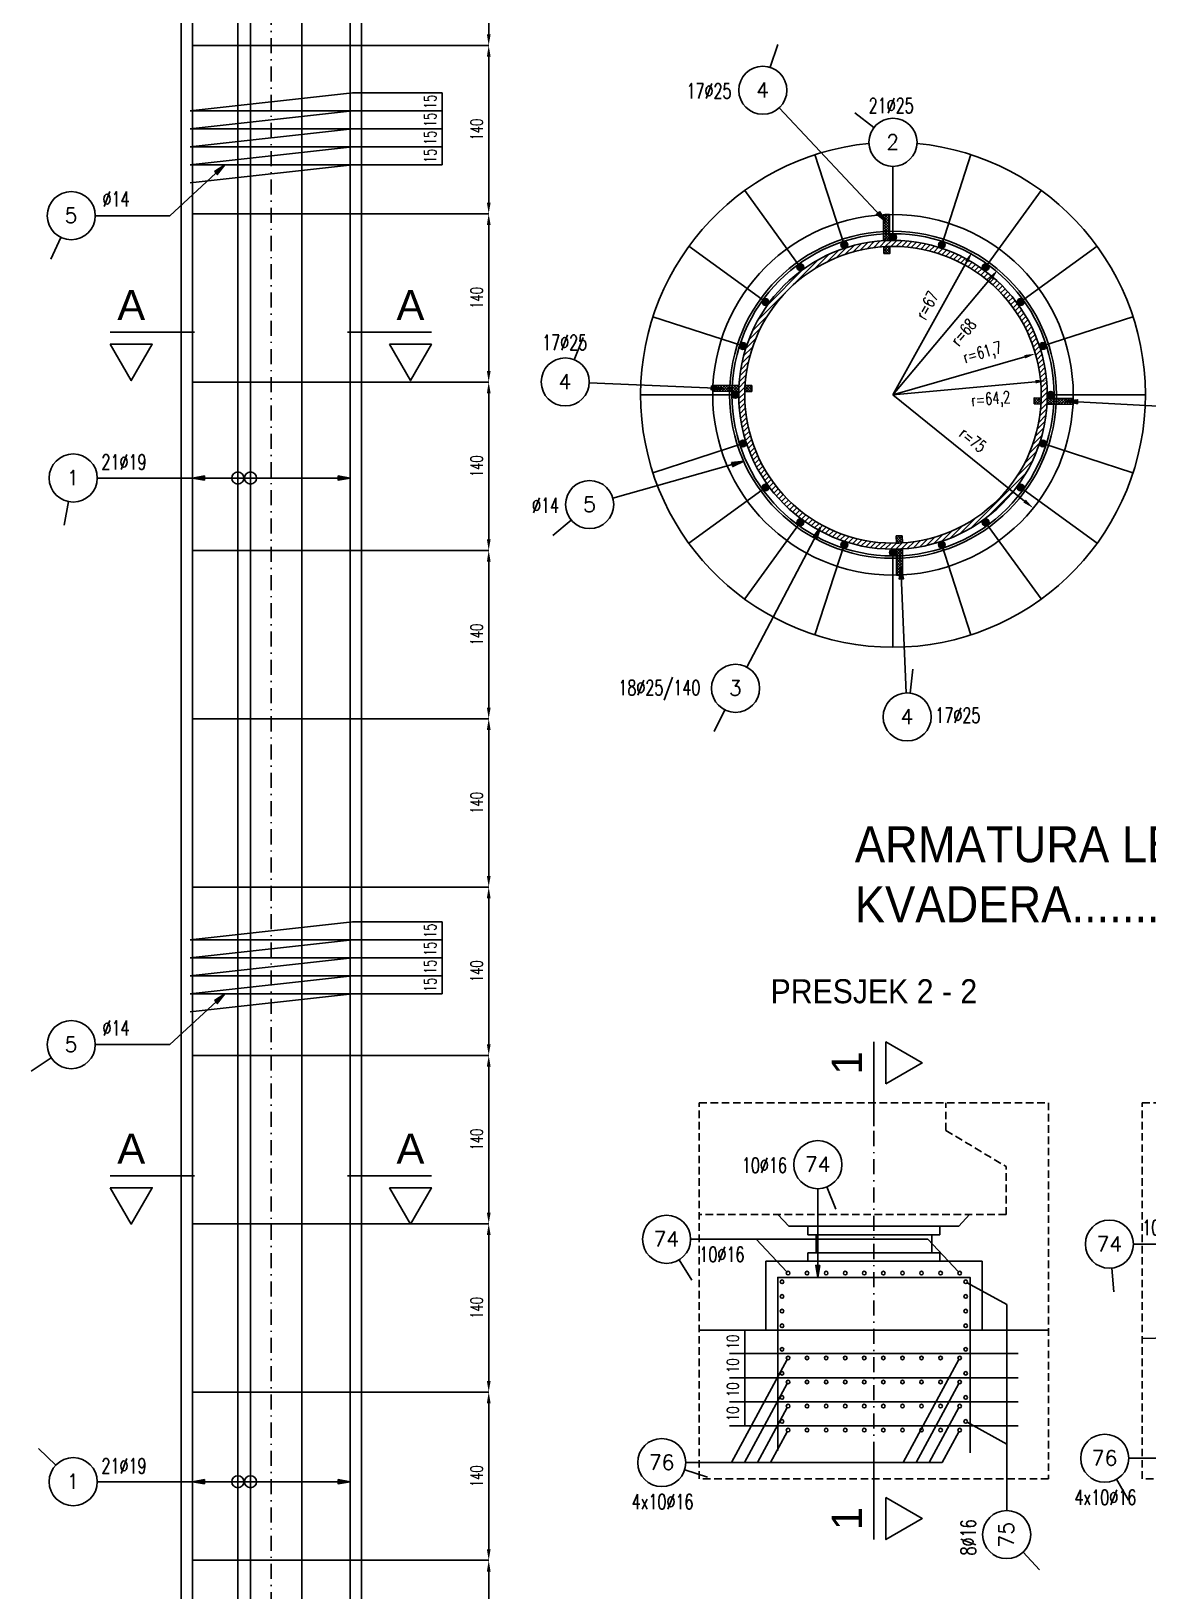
# Model space of a CAD drawing. Extents: x 0 to 12346, y 0 to 3567.
# Drawn here: x 690 to 1619, y 737 to 2034 of the extents above; entities that cross this region are included whole.
import ezdxf
from ezdxf.enums import TextEntityAlignment as Align

# ---------------------------------------------------------------- set-up
doc = ezdxf.new("R2010")
doc.units = 0
doc.header["$LTSCALE"] = 50
doc.header["$PDMODE"] = 34
doc.header["$PDSIZE"] = 5
for name, pattern in [('CENTER', [0.47, 0.25, -0.1, 0.02, -0.1]), ('HIDDEN', [9.525, 6.35, -3.175]), ('HIDDEN2', [0.1875, 0.125, -0.0625])]:
    doc.linetypes.add(name, pattern=pattern)
doc.layers.get('DEFPOINTS').update_dxf_attribs({"linetype": 'CONTINUOUS'})
for name, color, linetype in [('ARM', 1, 'CONTINUOUS'), ('BETON', 7, 'CONTINUOUS'), ('CRTICA', 7, 'CONTINUOUS'), ('KOTE', 4, 'CONTINUOUS'), ('Ležajevi', 9, 'CONTINUOUS'), ('NEVIDLJIVO', 9, 'HIDDEN2'), ('OSI', 2, 'CENTER'), ('TANKO', 8, 'CONTINUOUS'), ('TEKST', 7, 'CONTINUOUS')]:
    doc.layers.add(name, color=color, linetype=linetype)
doc.styles.add('KOTE', font='romans.shx', dxfattribs={"width": 0.7})
doc.styles.add('NASLOV', font='ARIAL.TTF')
doc.styles.get("Standard").update_dxf_attribs({"font": 'romans.shx', "width": 0.9})
doc.dimstyles.new('M-50', dxfattribs={"dimscale": 50, "dimtxt": 0.2, "dimasz": 0.185, "dimexe": 0, "dimexo": 0, "dimgap": 0.1, "dimtad": 1, "dimdec": 0, "dimzin": 0, "dimdsep": 46, "dimtxsty": 'KOTE', "dimcen": 0.09, "dimclrd": 256, "dimclre": 256, "dimclrt": 2, "dimadec": 0, "dimazin": 0, "dimtfac": 1, "dimtdec": 0, "dimtix": 1, "dimtmove": 2, "dimatfit": 3, "dimfxl": 0, "dimtolj": 1, "dimtzin": 0, "dimarcsym": 0})
pattern_1 = [(45, (-13958.2427, -63014.2958), (-1.122532015, 1.122532015), []), (135, (-13958.2427, -63014.2958), (-1.122532015, -1.122532015), [])]
pattern_2 = [(225, (16772.4574, 66478.1873), (1.122532015, -1.122532015), []), (315, (16772.4574, 66478.1873), (1.122532015, 1.122532015), [])]
pattern_3 = [(225, (66153.349, 17097.2958), (-1.122532015, 1.122532015), []), (135, (66153.349, 17097.2958), (1.122532015, 1.122532015), [])]
pattern_4 = [(45, (-63339.1342, -13633.4044), (1.122532015, -1.122532015), []), (315, (-63339.1342, -13633.4044), (-1.122532015, -1.122532015), [])]

# ---------------------------------------------------------------- blocks, each defined once
blk = doc.blocks.new('A$C5B970AFC')
at = {"layer": 'TANKO'}
h = blk.add_hatch(color=256, dxfattribs=at)
edge = h.paths.add_edge_path()
edge.add_arc((0, 0), 1.4, 0, 360)
blk.add_circle((0, 0), 1.4, dxfattribs=at)
blk = doc.blocks.new('STR')
at = {"layer": 'KOTE', "color": 9}
blk.add_lwpolyline([(-1, 0.17), (-1, -0.17), (0, 0)], close=True, dxfattribs=at)
at = {"layer": 'KOTE', "color": 9, "linetype": 'ByBlock'}
blk.add_solid([(-1, 0.17), (-1, -0.17), (0, 0)], dxfattribs=at)
blk = doc.blocks.new('P')
at = {"layer": 'KOTE'}
blk.add_circle((0, 0), 0.4, dxfattribs=at)
blk.add_attdef('P', text='', height=0.25, dxfattribs=at).set_placement((-0.004, 0.004), align=Align.MIDDLE)
blk = doc.blocks.new('*D316')
at = {"layer": 'DEFPOINTS', "color": 0}
for p in [(1407.1, 1731.9), (1523.8, 1637.7)]:
    blk.add_point(p, dxfattribs=at)
at = {"layer": 'TANKO', "lineweight": -2}
blk.add_line((1407.1, 1731.9), (1516.6, 1643.5), dxfattribs=at)
at = {"layer": 'TANKO'}
blk.add_solid([(1517.6, 1644.7), (1515.6, 1642.3), (1523.8, 1637.7)], dxfattribs=at)
at = {"layer": 'TANKO', "color": 2, "insert": (1473.5, 1694.5), "char_height": 10, "attachment_point": 5, "rotation": 321.0603, "style": 'KOTE'}
blk.add_mtext('\\A1;{\\fRomanS|b0|i0|c238|p2;r=75}', dxfattribs=at)
blk = doc.blocks.new('*D317')
at = {"layer": 'DEFPOINTS', "color": 0}
for p in [(1535, 1743.6), (1407.1, 1731.9)]:
    blk.add_point(p, dxfattribs=at)
at = {"layer": 'TANKO', "lineweight": -2}
blk.add_line((1407.1, 1731.9), (1525.8, 1742.8), dxfattribs=at)
at = {"layer": 'TANKO'}
blk.add_solid([(1525.6, 1744.3), (1525.9, 1741.3), (1535, 1743.6)], dxfattribs=at)
at = {"layer": 'TANKO', "color": 2, "insert": (1488.5, 1727.3), "char_height": 10, "attachment_point": 5, "rotation": 5.2264, "style": 'KOTE'}
blk.add_mtext('\\A1;{\\fRomanS|b0|i0|c238|p2;r=64,2}', dxfattribs=at)
blk = doc.blocks.new('*D318')
at = {"layer": 'DEFPOINTS', "color": 0}
for p in [(1525.7, 1766.1), (1407.1, 1731.9)]:
    blk.add_point(p, dxfattribs=at)
at = {"layer": 'TANKO', "lineweight": -2}
blk.add_line((1407.1, 1731.9), (1516.8, 1763.5), dxfattribs=at)
at = {"layer": 'TANKO'}
blk.add_solid([(1516.4, 1765), (1517.2, 1762.1), (1525.7, 1766.1)], dxfattribs=at)
at = {"layer": 'TANKO', "color": 2, "insert": (1481.8, 1766), "char_height": 10, "attachment_point": 5, "rotation": 16.0693, "style": 'KOTE'}
blk.add_mtext('\\A1;{\\fRomanS|b0|i0|c238|p2;r=61,7}', dxfattribs=at)
blk = doc.blocks.new('*D319')
at = {"layer": 'DEFPOINTS', "color": 0}
for p in [(1494.5, 1836.1), (1407.1, 1731.9)]:
    blk.add_point(p, dxfattribs=at)
at = {"layer": 'TANKO', "lineweight": -2}
blk.add_line((1407.1, 1731.9), (1488.6, 1829), dxfattribs=at)
at = {"layer": 'TANKO'}
blk.add_solid([(1487.4, 1830), (1489.8, 1828), (1494.5, 1836.1)], dxfattribs=at)
at = {"layer": 'TANKO', "color": 2, "insert": (1465.7, 1784), "char_height": 10, "attachment_point": 5, "rotation": 49.9944, "style": 'KOTE'}
blk.add_mtext('\\A1;{\\fRomanS|b0|i0|c238|p2;r=68}', dxfattribs=at)
blk = doc.blocks.new('*D320')
at = {"layer": 'DEFPOINTS', "color": 0}
for p in [(1473, 1850.9), (1407.1, 1731.9)]:
    blk.add_point(p, dxfattribs=at)
at = {"layer": 'TANKO', "lineweight": -2}
blk.add_line((1407.1, 1731.9), (1468.5, 1842.8), dxfattribs=at)
at = {"layer": 'TANKO'}
blk.add_solid([(1467.2, 1843.6), (1469.9, 1842.1), (1473, 1850.9)], dxfattribs=at)
at = {"layer": 'TANKO', "color": 2, "insert": (1435.4, 1806.4), "char_height": 10, "attachment_point": 5, "rotation": 61.0215, "style": 'KOTE'}
blk.add_mtext('\\A1;{\\fRomanS|b0|i0|c238|p2;r=67}', dxfattribs=at)
blk = doc.blocks.new('S')
at = {"layer": 'KOTE', "color": 9}
blk.add_line((0, 1), (0, -1), dxfattribs=at)
blk.add_lwpolyline([(-1, 0.17), (-1, -0.17), (0, 0)], close=True, dxfattribs=at)
at = {"layer": 'KOTE', "color": 9, "linetype": 'ByBlock'}
blk.add_solid([(-1, 0.17), (-1, -0.17), (0, 0)], dxfattribs=at)
blk = doc.blocks.new('*D325')
at = {"layer": 'DEFPOINTS', "color": 0}
for p in [(957.3, 1983.1), (957.3, 1968.1), (1031.9, 1968.1)]:
    blk.add_point(p, dxfattribs=at)
at = {"layer": 'TANKO', "lineweight": -2}
for p, q in [((957.3, 1983.1), (1031.9, 1983.1)), ((1031.9, 1983.1), (1031.9, 1968.1)), ((957.3, 1968.1), (1031.9, 1968.1))]:
    blk.add_line(p, q, dxfattribs=at)
at = {"layer": 'TANKO', "color": 2, "insert": (1021.9, 1975.6), "char_height": 10, "attachment_point": 5, "rotation": 90, "style": 'KOTE'}
blk.add_mtext('\\A1;15', dxfattribs=at)
blk = doc.blocks.new('*D326')
at = {"layer": 'DEFPOINTS', "color": 0}
for p in [(957.3, 1968.1), (957.3, 1953.1), (1031.9, 1953.1)]:
    blk.add_point(p, dxfattribs=at)
at = {"layer": 'TANKO', "lineweight": -2}
for p, q in [((957.3, 1968.1), (1031.9, 1968.1)), ((1031.9, 1968.1), (1031.9, 1953.1)), ((957.3, 1953.1), (1031.9, 1953.1))]:
    blk.add_line(p, q, dxfattribs=at)
at = {"layer": 'TANKO', "color": 2, "insert": (1021.9, 1960.6), "char_height": 10, "attachment_point": 5, "rotation": 90, "style": 'KOTE'}
blk.add_mtext('\\A1;15', dxfattribs=at)
blk = doc.blocks.new('*D327')
at = {"layer": 'DEFPOINTS', "color": 0}
for p in [(957.3, 1953.1), (957.3, 1938.1), (1031.9, 1938.1)]:
    blk.add_point(p, dxfattribs=at)
at = {"layer": 'TANKO', "lineweight": -2}
for p, q in [((957.3, 1953.1), (1031.9, 1953.1)), ((1031.9, 1953.1), (1031.9, 1938.1)), ((957.3, 1938.1), (1031.9, 1938.1))]:
    blk.add_line(p, q, dxfattribs=at)
at = {"layer": 'TANKO', "color": 2, "insert": (1021.9, 1945.6), "char_height": 10, "attachment_point": 5, "rotation": 90, "style": 'KOTE'}
blk.add_mtext('\\A1;15', dxfattribs=at)
blk = doc.blocks.new('*D328')
at = {"layer": 'DEFPOINTS', "color": 0}
for p in [(957.3, 1938.1), (957.3, 1923.1), (1031.9, 1923.1)]:
    blk.add_point(p, dxfattribs=at)
at = {"layer": 'TANKO', "lineweight": -2}
for p, q in [((957.3, 1938.1), (1031.9, 1938.1)), ((1031.9, 1938.1), (1031.9, 1923.1)), ((957.3, 1923.1), (1031.9, 1923.1))]:
    blk.add_line(p, q, dxfattribs=at)
at = {"layer": 'TANKO', "color": 2, "insert": (1021.9, 1930.6), "char_height": 10, "attachment_point": 5, "rotation": 90, "style": 'KOTE'}
blk.add_mtext('\\A1;15', dxfattribs=at)
blk = doc.blocks.new('*D329')
at = {"layer": 'DEFPOINTS', "color": 0}
for p in [(957.3, 1293.6), (957.3, 1278.6), (1031.9, 1278.6)]:
    blk.add_point(p, dxfattribs=at)
at = {"layer": 'TANKO', "lineweight": -2}
for p, q in [((957.3, 1293.6), (1031.9, 1293.6)), ((1031.9, 1293.6), (1031.9, 1278.6)), ((957.3, 1278.6), (1031.9, 1278.6))]:
    blk.add_line(p, q, dxfattribs=at)
at = {"layer": 'TANKO', "color": 2, "insert": (1021.9, 1286.1), "char_height": 10, "attachment_point": 5, "rotation": 90, "style": 'KOTE'}
blk.add_mtext('\\A1;15', dxfattribs=at)
blk = doc.blocks.new('*D330')
at = {"layer": 'DEFPOINTS', "color": 0}
for p in [(957.3, 1278.6), (957.3, 1263.6), (1031.9, 1263.6)]:
    blk.add_point(p, dxfattribs=at)
at = {"layer": 'TANKO', "lineweight": -2}
for p, q in [((957.3, 1278.6), (1031.9, 1278.6)), ((1031.9, 1278.6), (1031.9, 1263.6)), ((957.3, 1263.6), (1031.9, 1263.6))]:
    blk.add_line(p, q, dxfattribs=at)
at = {"layer": 'TANKO', "color": 2, "insert": (1021.9, 1271.1), "char_height": 10, "attachment_point": 5, "rotation": 90, "style": 'KOTE'}
blk.add_mtext('\\A1;15', dxfattribs=at)
blk = doc.blocks.new('*D331')
at = {"layer": 'DEFPOINTS', "color": 0}
for p in [(957.3, 1263.6), (957.3, 1248.6), (1031.9, 1248.6)]:
    blk.add_point(p, dxfattribs=at)
at = {"layer": 'TANKO', "lineweight": -2}
for p, q in [((957.3, 1263.6), (1031.9, 1263.6)), ((1031.9, 1263.6), (1031.9, 1248.6)), ((957.3, 1248.6), (1031.9, 1248.6))]:
    blk.add_line(p, q, dxfattribs=at)
at = {"layer": 'TANKO', "color": 2, "insert": (1021.9, 1256.1), "char_height": 10, "attachment_point": 5, "rotation": 90, "style": 'KOTE'}
blk.add_mtext('\\A1;15', dxfattribs=at)
blk = doc.blocks.new('*D332')
at = {"layer": 'DEFPOINTS', "color": 0}
for p in [(957.3, 1248.6), (957.3, 1233.6), (1031.9, 1233.6)]:
    blk.add_point(p, dxfattribs=at)
at = {"layer": 'TANKO', "lineweight": -2}
for p, q in [((957.3, 1248.6), (1031.9, 1248.6)), ((1031.9, 1248.6), (1031.9, 1233.6)), ((957.3, 1233.6), (1031.9, 1233.6))]:
    blk.add_line(p, q, dxfattribs=at)
at = {"layer": 'TANKO', "color": 2, "insert": (1021.9, 1241.1), "char_height": 10, "attachment_point": 5, "rotation": 90, "style": 'KOTE'}
blk.add_mtext('\\A1;15', dxfattribs=at)
blk = doc.blocks.new('*D333')
at = {"layer": 'DEFPOINTS', "color": 0}
for p in [(955.4, 2022.5), (1070.7, 2022.5), (955.4, 1882.5)]:
    blk.add_point(p, dxfattribs=at)
at = {"layer": 'TANKO', "lineweight": -2}
for p, q in [((955.4, 2022.5), (1070.7, 2022.5)), ((1070.7, 1891.7), (1070.7, 2013.2)), ((955.4, 1882.5), (1070.7, 1882.5))]:
    blk.add_line(p, q, dxfattribs=at)
at = {"layer": 'TANKO'}
for points in [[(1069.2, 2013.2), (1072.3, 2013.2), (1070.7, 2022.5)], [(1069.2, 1891.7), (1072.3, 1891.7), (1070.7, 1882.5)]]:
    blk.add_solid(points, dxfattribs=at)
at = {"layer": 'TANKO', "color": 2, "insert": (1060.7, 1952.5), "char_height": 10, "attachment_point": 5, "rotation": 90, "style": 'KOTE'}
blk.add_mtext('\\A1;140', dxfattribs=at)
blk = doc.blocks.new('*D334')
at = {"layer": 'DEFPOINTS', "color": 0}
for p in [(955.4, 2162.5), (1070.7, 2162.5), (955.4, 2022.5)]:
    blk.add_point(p, dxfattribs=at)
at = {"layer": 'TANKO', "lineweight": -2}
for p, q in [((955.4, 2162.5), (1070.7, 2162.5)), ((1070.7, 2031.7), (1070.7, 2153.2)), ((955.4, 2022.5), (1070.7, 2022.5))]:
    blk.add_line(p, q, dxfattribs=at)
at = {"layer": 'TANKO'}
for points in [[(1069.2, 2153.2), (1072.3, 2153.2), (1070.7, 2162.5)], [(1069.2, 2031.7), (1072.3, 2031.7), (1070.7, 2022.5)]]:
    blk.add_solid(points, dxfattribs=at)
at = {"layer": 'TANKO', "color": 2, "insert": (1060.7, 2092.5), "char_height": 10, "attachment_point": 5, "rotation": 90, "style": 'KOTE'}
blk.add_mtext('\\A1;140', dxfattribs=at)
blk = doc.blocks.new('*D337')
at = {"layer": 'DEFPOINTS', "color": 0}
for p in [(955.4, 1462.5), (1070.7, 1462.5), (955.4, 1322.5)]:
    blk.add_point(p, dxfattribs=at)
at = {"layer": 'TANKO', "lineweight": -2}
for p, q in [((955.4, 1462.5), (1070.7, 1462.5)), ((1070.7, 1331.7), (1070.7, 1453.2)), ((955.4, 1322.5), (1070.7, 1322.5))]:
    blk.add_line(p, q, dxfattribs=at)
at = {"layer": 'TANKO'}
for points in [[(1069.2, 1453.2), (1072.3, 1453.2), (1070.7, 1462.5)], [(1069.2, 1331.7), (1072.3, 1331.7), (1070.7, 1322.5)]]:
    blk.add_solid(points, dxfattribs=at)
at = {"layer": 'TANKO', "color": 2, "insert": (1060.7, 1392.5), "char_height": 10, "attachment_point": 5, "rotation": 90, "style": 'KOTE'}
blk.add_mtext('\\A1;140', dxfattribs=at)
blk = doc.blocks.new('*D338')
at = {"layer": 'DEFPOINTS', "color": 0}
for p in [(955.4, 1602.5), (1070.7, 1602.5), (955.4, 1462.5)]:
    blk.add_point(p, dxfattribs=at)
at = {"layer": 'TANKO', "lineweight": -2}
for p, q in [((955.4, 1602.5), (1070.7, 1602.5)), ((1070.7, 1471.7), (1070.7, 1593.2)), ((955.4, 1462.5), (1070.7, 1462.5))]:
    blk.add_line(p, q, dxfattribs=at)
at = {"layer": 'TANKO'}
for points in [[(1069.2, 1593.2), (1072.3, 1593.2), (1070.7, 1602.5)], [(1069.2, 1471.7), (1072.3, 1471.7), (1070.7, 1462.5)]]:
    blk.add_solid(points, dxfattribs=at)
at = {"layer": 'TANKO', "color": 2, "insert": (1060.7, 1532.5), "char_height": 10, "attachment_point": 5, "rotation": 90, "style": 'KOTE'}
blk.add_mtext('\\A1;140', dxfattribs=at)
blk = doc.blocks.new('*D339')
at = {"layer": 'DEFPOINTS', "color": 0}
for p in [(955.4, 1742.5), (1070.7, 1742.5), (955.4, 1602.5)]:
    blk.add_point(p, dxfattribs=at)
at = {"layer": 'TANKO', "lineweight": -2}
for p, q in [((955.4, 1742.5), (1070.7, 1742.5)), ((1070.7, 1611.7), (1070.7, 1733.2)), ((955.4, 1602.5), (1070.7, 1602.5))]:
    blk.add_line(p, q, dxfattribs=at)
at = {"layer": 'TANKO'}
for points in [[(1069.2, 1733.2), (1072.3, 1733.2), (1070.7, 1742.5)], [(1069.2, 1611.7), (1072.3, 1611.7), (1070.7, 1602.5)]]:
    blk.add_solid(points, dxfattribs=at)
at = {"layer": 'TANKO', "color": 2, "insert": (1060.7, 1672.5), "char_height": 10, "attachment_point": 5, "rotation": 90, "style": 'KOTE'}
blk.add_mtext('\\A1;140', dxfattribs=at)
blk = doc.blocks.new('*D340')
at = {"layer": 'DEFPOINTS', "color": 0}
for p in [(955.4, 1882.5), (1070.7, 1882.5), (955.4, 1742.5)]:
    blk.add_point(p, dxfattribs=at)
at = {"layer": 'TANKO', "lineweight": -2}
for p, q in [((955.4, 1882.5), (1070.7, 1882.5)), ((1070.7, 1751.7), (1070.7, 1873.2)), ((955.4, 1742.5), (1070.7, 1742.5))]:
    blk.add_line(p, q, dxfattribs=at)
at = {"layer": 'TANKO'}
for points in [[(1069.2, 1873.2), (1072.3, 1873.2), (1070.7, 1882.5)], [(1069.2, 1751.7), (1072.3, 1751.7), (1070.7, 1742.5)]]:
    blk.add_solid(points, dxfattribs=at)
at = {"layer": 'TANKO', "color": 2, "insert": (1060.7, 1812.5), "char_height": 10, "attachment_point": 5, "rotation": 90, "style": 'KOTE'}
blk.add_mtext('\\A1;140', dxfattribs=at)
blk = doc.blocks.new('*D341')
at = {"layer": 'DEFPOINTS', "color": 0}
for p in [(955.4, 902.5), (1070.7, 902.5), (955.4, 762.5)]:
    blk.add_point(p, dxfattribs=at)
at = {"layer": 'TANKO', "lineweight": -2}
for p, q in [((955.4, 902.5), (1070.7, 902.5)), ((1070.7, 771.7), (1070.7, 893.2)), ((955.4, 762.5), (1070.7, 762.5))]:
    blk.add_line(p, q, dxfattribs=at)
at = {"layer": 'TANKO'}
for points in [[(1069.2, 893.2), (1072.3, 893.2), (1070.7, 902.5)], [(1069.2, 771.7), (1072.3, 771.7), (1070.7, 762.5)]]:
    blk.add_solid(points, dxfattribs=at)
at = {"layer": 'TANKO', "color": 2, "insert": (1060.7, 832.5), "char_height": 10, "attachment_point": 5, "rotation": 90, "style": 'KOTE'}
blk.add_mtext('\\A1;140', dxfattribs=at)
blk = doc.blocks.new('*D342')
at = {"layer": 'DEFPOINTS', "color": 0}
for p in [(955.4, 1042.5), (1070.7, 1042.5), (955.4, 902.5)]:
    blk.add_point(p, dxfattribs=at)
at = {"layer": 'TANKO', "lineweight": -2}
for p, q in [((955.4, 1042.5), (1070.7, 1042.5)), ((1070.7, 911.7), (1070.7, 1033.2)), ((955.4, 902.5), (1070.7, 902.5))]:
    blk.add_line(p, q, dxfattribs=at)
at = {"layer": 'TANKO'}
for points in [[(1069.2, 1033.2), (1072.3, 1033.2), (1070.7, 1042.5)], [(1069.2, 911.7), (1072.3, 911.7), (1070.7, 902.5)]]:
    blk.add_solid(points, dxfattribs=at)
at = {"layer": 'TANKO', "color": 2, "insert": (1060.7, 972.5), "char_height": 10, "attachment_point": 5, "rotation": 90, "style": 'KOTE'}
blk.add_mtext('\\A1;140', dxfattribs=at)
blk = doc.blocks.new('*D343')
at = {"layer": 'DEFPOINTS', "color": 0}
for p in [(955.4, 1182.5), (1070.7, 1182.5), (955.4, 1042.5)]:
    blk.add_point(p, dxfattribs=at)
at = {"layer": 'TANKO', "lineweight": -2}
for p, q in [((955.4, 1182.5), (1070.7, 1182.5)), ((1070.7, 1051.7), (1070.7, 1173.2)), ((955.4, 1042.5), (1070.7, 1042.5))]:
    blk.add_line(p, q, dxfattribs=at)
at = {"layer": 'TANKO'}
for points in [[(1069.2, 1173.2), (1072.3, 1173.2), (1070.7, 1182.5)], [(1069.2, 1051.7), (1072.3, 1051.7), (1070.7, 1042.5)]]:
    blk.add_solid(points, dxfattribs=at)
at = {"layer": 'TANKO', "color": 2, "insert": (1060.7, 1112.5), "char_height": 10, "attachment_point": 5, "rotation": 90, "style": 'KOTE'}
blk.add_mtext('\\A1;140', dxfattribs=at)
blk = doc.blocks.new('*D344')
at = {"layer": 'DEFPOINTS', "color": 0}
for p in [(955.4, 1322.5), (1070.7, 1322.5), (955.4, 1182.5)]:
    blk.add_point(p, dxfattribs=at)
at = {"layer": 'TANKO', "lineweight": -2}
for p, q in [((955.4, 1322.5), (1070.7, 1322.5)), ((1070.7, 1191.7), (1070.7, 1313.2)), ((955.4, 1182.5), (1070.7, 1182.5))]:
    blk.add_line(p, q, dxfattribs=at)
at = {"layer": 'TANKO'}
for points in [[(1069.2, 1313.2), (1072.3, 1313.2), (1070.7, 1322.5)], [(1069.2, 1191.7), (1072.3, 1191.7), (1070.7, 1182.5)]]:
    blk.add_solid(points, dxfattribs=at)
at = {"layer": 'TANKO', "color": 2, "insert": (1060.7, 1252.5), "char_height": 10, "attachment_point": 5, "rotation": 90, "style": 'KOTE'}
blk.add_mtext('\\A1;140', dxfattribs=at)
blk = doc.blocks.new('*D345')
at = {"layer": 'DEFPOINTS', "color": 0}
for p in [(955.4, 762.5), (1070.7, 762.5), (955.4, 622.5)]:
    blk.add_point(p, dxfattribs=at)
at = {"layer": 'TANKO', "lineweight": -2}
for p, q in [((955.4, 762.5), (1070.7, 762.5)), ((1070.7, 631.7), (1070.7, 753.2)), ((955.4, 622.5), (1070.7, 622.5))]:
    blk.add_line(p, q, dxfattribs=at)
at = {"layer": 'TANKO'}
for points in [[(1069.2, 753.2), (1072.3, 753.2), (1070.7, 762.5)], [(1069.2, 631.7), (1072.3, 631.7), (1070.7, 622.5)]]:
    blk.add_solid(points, dxfattribs=at)
at = {"layer": 'TANKO', "color": 2, "insert": (1060.7, 692.5), "char_height": 10, "attachment_point": 5, "rotation": 90, "style": 'KOTE'}
blk.add_mtext('\\A1;140', dxfattribs=at)
blk = doc.blocks.new('*D356')
at = {"layer": 'DEFPOINTS', "color": 0}
for p in [(1283.8, 954), (1283.8, 934.4), (1283.8, 934.4)]:
    blk.add_point(p, dxfattribs=at)
at = {"layer": 'TANKO', "lineweight": -2}
blk.add_line((1283.8, 954), (1283.8, 934.4), dxfattribs=at)
at = {"layer": 'TANKO', "color": 2, "insert": (1273.8, 944.2), "char_height": 10, "attachment_point": 5, "rotation": 90, "style": 'KOTE'}
blk.add_mtext('\\A1;{\\fRomanS|b0|i0|c238|p2;10}', dxfattribs=at)
blk = doc.blocks.new('*D357')
at = {"layer": 'DEFPOINTS', "color": 0}
for p in [(1283.8, 934.4), (1283.8, 914.4), (1283.8, 914.4)]:
    blk.add_point(p, dxfattribs=at)
at = {"layer": 'TANKO', "lineweight": -2}
blk.add_line((1283.8, 934.4), (1283.8, 914.4), dxfattribs=at)
at = {"layer": 'TANKO', "color": 2, "insert": (1273.8, 924.4), "char_height": 10, "attachment_point": 5, "rotation": 90, "style": 'KOTE'}
blk.add_mtext('\\A1;{\\fRomanS|b0|i0|c238|p2;10}', dxfattribs=at)
blk = doc.blocks.new('*D358')
at = {"layer": 'DEFPOINTS', "color": 0}
for p in [(1283.8, 914.4), (1283.8, 894.4), (1283.8, 894.4)]:
    blk.add_point(p, dxfattribs=at)
at = {"layer": 'TANKO', "lineweight": -2}
blk.add_line((1283.8, 914.4), (1283.8, 894.4), dxfattribs=at)
at = {"layer": 'TANKO', "color": 2, "insert": (1273.8, 904.4), "char_height": 10, "attachment_point": 5, "rotation": 90, "style": 'KOTE'}
blk.add_mtext('\\A1;{\\fRomanS|b0|i0|c238|p2;10}', dxfattribs=at)
blk = doc.blocks.new('*D359')
at = {"layer": 'DEFPOINTS', "color": 0}
for p in [(1283.8, 894.4), (1283.8, 874.4), (1283.8, 874.4)]:
    blk.add_point(p, dxfattribs=at)
at = {"layer": 'TANKO', "lineweight": -2}
blk.add_line((1283.8, 894.4), (1283.8, 874.4), dxfattribs=at)
at = {"layer": 'TANKO', "color": 2, "insert": (1273.8, 884.4), "char_height": 10, "attachment_point": 5, "rotation": 90, "style": 'KOTE'}
blk.add_mtext('\\A1;{\\fRomanS|b0|i0|c238|p2;10}', dxfattribs=at)

msp = doc.modelspace()

# ---------------------------------------------------------------- hatches: boundary and pattern name
at = {"layer": 'TANKO'}
h = msp.add_hatch(dxfattribs=at)
h.set_pattern_fill('ANSI37', color=256, scale=0.5, style=0)
h.set_pattern_definition(pattern_1)
edge = h.paths.add_edge_path()
edge.add_arc((1407.1, 1731.9), 128.4, 91.2495, 93.4819)
edge.add_line((1399.3, 1860.1), (1399.1, 1881.7))
edge.add_arc((1407.1, 1731.9), 150, 91.1596, 93.0702, ccw=False)
edge.add_line((1404.1, 1881.9), (1404.3, 1860.3))
h = msp.add_hatch(dxfattribs=at)
h.set_pattern_fill('ANSI31', color=256, style=0)
h.set_pattern_definition([(45, (-14101.5346, -62611.9277), (-2.24506403, 2.24506403), [])])
edge = h.paths.add_edge_path()
edge.add_arc((1407.1, 1731.9), 128.4, 0, 360)
edge = h.paths.add_edge_path(flags=16)
edge.add_arc((1407.1, 1731.9), 123.4, 0, 360)
h = msp.add_hatch(dxfattribs=at)
h.set_pattern_fill('ANSI37', color=256, scale=0.5, style=0)
h.set_pattern_definition(pattern_1)
edge = h.paths.add_edge_path()
edge.add_arc((1407.1, 1731.9), 123.4, 91.2749, 93.5977)
edge.add_line((1399.4, 1855.1), (1399.4, 1849.4))
edge.add_line((1399.4, 1849.4), (1404.4, 1849.4))
edge.add_line((1404.4, 1849.4), (1404.4, 1855.3))
h = msp.add_hatch(dxfattribs=at)
h.set_pattern_fill('ANSI37', color=256, scale=0.5, style=0)
h.set_pattern_definition(pattern_3)
edge = h.paths.add_edge_path()
edge.add_arc((1407.1, 1731.9), 128.4, 176.5181, 178.7505)
edge.add_line((1278.7, 1734.7), (1257.1, 1735))
edge.add_arc((1407.1, 1731.9), 150, 176.9298, 178.8404, ccw=False)
edge.add_line((1257.3, 1740), (1278.9, 1739.7))
h = msp.add_hatch(dxfattribs=at)
h.set_pattern_fill('ANSI37', color=256, scale=0.5, style=0)
h.set_pattern_definition(pattern_3)
edge = h.paths.add_edge_path()
edge.add_arc((1407.1, 1731.9), 123.4, 176.4023, 178.7251)
edge.add_line((1283.7, 1734.7), (1289.6, 1734.6))
edge.add_line((1289.6, 1734.6), (1289.7, 1739.6))
edge.add_line((1289.7, 1739.6), (1284, 1739.7))
h = msp.add_hatch(dxfattribs=at)
h.set_pattern_fill('ANSI37', color=256, scale=0.5, style=0)
h.set_pattern_definition(pattern_4)
edge = h.paths.add_edge_path()
edge.add_arc((1407.1, 1731.9), 123.4, 356.4023, 358.7251)
edge.add_line((1530.5, 1729.2), (1524.6, 1729.3))
edge.add_line((1524.6, 1729.3), (1524.5, 1724.3))
edge.add_line((1524.5, 1724.3), (1530.3, 1724.2))
h = msp.add_hatch(dxfattribs=at)
h.set_pattern_fill('ANSI37', color=256, scale=0.5, style=0)
h.set_pattern_definition(pattern_4)
edge = h.paths.add_edge_path()
edge.add_arc((1407.1, 1731.9), 128.4, 356.5181, 358.7505)
edge.add_line((1535.5, 1729.1), (1557.1, 1728.9))
edge.add_arc((1407.1, 1731.9), 150, 356.9298, 358.8404, ccw=False)
edge.add_line((1556.9, 1723.9), (1535.3, 1724.1))
h = msp.add_hatch(dxfattribs=at)
h.set_pattern_fill('ANSI37', color=256, scale=0.5, style=0)
h.set_pattern_definition(pattern_2)
edge = h.paths.add_edge_path()
edge.add_arc((1407.1, 1731.9), 123.4, 271.2749, 273.5977)
edge.add_line((1414.9, 1608.8), (1414.8, 1614.5))
edge.add_line((1414.8, 1614.5), (1409.8, 1614.5))
edge.add_line((1409.8, 1614.5), (1409.9, 1608.6))
h = msp.add_hatch(dxfattribs=at)
h.set_pattern_fill('ANSI37', color=256, scale=0.5, style=0)
h.set_pattern_definition(pattern_2)
edge = h.paths.add_edge_path()
edge.add_arc((1407.1, 1731.9), 128.4, 271.2495, 273.4819)
edge.add_line((1414.9, 1603.8), (1415.1, 1582.2))
edge.add_arc((1407.1, 1731.9), 150, 271.1596, 273.0702, ccw=False)
edge.add_line((1410.1, 1582), (1409.9, 1603.6))

# ---------------------------------------------------------------- linework, layer by layer
at = {"layer": 'ARM'}
for p, q in [((824.2, 3210), (824.2, 622.5)), ((862, 3210), (862, 622.5)), ((872.5, 3210), (872.5, 622.5)), ((955.4, 3210), (955.4, 622.5)), ((824.2, 2022.5), (955.4, 2022.5)), ((822.3, 1968.1), (957.3, 1983.1)), ((822.3, 1953.1), (957.3, 1968.1)), ((957.3, 1968.1), (822.3, 1968.1)), ((822.3, 1938.1), (957.3, 1953.1)), ((957.3, 1953.1), (822.3, 1953.1)), ((822.3, 1923.1), (957.3, 1938.1)), ((957.3, 1938.1), (822.3, 1938.1)), ((822.3, 1908.1), (957.3, 1923.1)), ((957.3, 1923.1), (822.3, 1923.1)), ((824.2, 1882.5), (955.4, 1882.5)), ((824.2, 1742.5), (955.4, 1742.5)), ((824.2, 1602.5), (955.4, 1602.5)), ((824.2, 1462.5), (955.4, 1462.5)), ((824.2, 1322.5), (955.4, 1322.5)), ((822.3, 1278.6), (957.3, 1293.6)), ((822.3, 1263.6), (957.3, 1278.6)), ((957.3, 1278.6), (822.3, 1278.6)), ((822.3, 1248.6), (957.3, 1263.6)), ((957.3, 1263.6), (822.3, 1263.6)), ((822.3, 1233.6), (957.3, 1248.6)), ((957.3, 1248.6), (822.3, 1248.6)), ((822.3, 1218.6), (957.3, 1233.6)), ((957.3, 1233.6), (822.3, 1233.6)), ((824.2, 1182.5), (955.4, 1182.5)), ((824.2, 1042.5), (955.4, 1042.5)), ((824.2, 902.5), (955.4, 902.5)), ((824.2, 762.5), (955.4, 762.5))]:
    msp.add_line(p, q, dxfattribs=at)
for points in [[(1311.2, 853.8), (1311.2, 997.8), (1471.2, 997.8), (1471.2, 851.8)], [(1271.2, 934.4), (1511.2, 934.4)], [(1271.2, 914.4), (1511.2, 914.4)], [(1271.2, 894.4), (1511.2, 894.4)], [(1271.2, 874.4), (1511.2, 874.4)]]:
    msp.add_lwpolyline(points, dxfattribs=at)
at = {"layer": 'BETON'}
for p, q in [((814.8, 3012.5), (814.8, 612.5)), ((964.8, 3012.5), (964.8, 612.5)), ((1481.2, 1011.4), (1301.2, 1011.4)), ((1301.2, 1011.4), (1301.2, 954)), ((1481.2, 1011.4), (1481.2, 954)), ((1536.5, 954), (1245.9, 954)), ((1614.5, 947.1), (1759.7, 950))]:
    msp.add_line(p, q, dxfattribs=at)
msp.add_circle((1407.1, 1731.9), 150, dxfattribs=at)
at = {"layer": 'CRTICA'}
for p, q in [((1305, 2004.3), (1311.2, 2023.3)), ((1391.2, 1954.1), (1375.4, 1966.3)), ((714.8, 1862.8), (706.3, 1844.8)), ((1141.9, 1761.1), (1149.3, 1779.7)), ((721.2, 1643.1), (717.5, 1623.4)), ((1139.4, 1627.7), (1124.1, 1614.9)), ((1421.3, 1483.8), (1423.7, 1503.7)), ((1267.1, 1469.9), (1258.2, 1452)), ((706.7, 1180.4), (690, 1169.3)), ((1352.1, 1073.1), (1359.6, 1054.6)), ((1229.2, 1012.5), (1239.8, 995.5)), ((1589.1, 1005.6), (1590.9, 985.7)), ((710.6, 841.7), (696.1, 855.6)), ((1233.8, 837.7), (1252.8, 831.6)), ((1593.1, 830), (1603, 812.6)), ((1515.3, 769.3), (1528.9, 754.6))]:
    msp.add_line(p, q, dxfattribs=at)
at = {"layer": 'KOTE'}
for centre, radius in [((862, 1662.7), 5), ((872.5, 1662.7), 5), ((1319.8, 1001.4), 1.5), ((1335.6, 1001.4), 1.5), ((1351.5, 1001.4), 1.5), ((1367.4, 1001.4), 1.5), ((1383.2, 1001.4), 1.5), ((1399.1, 1001.4), 1.5), ((1415, 1001.4), 1.5), ((1430.8, 1001.4), 1.5), ((1446.7, 1001.4), 1.5), ((1462.6, 1001.4), 1.5), ((1314.8, 994.2), 1.5), ((1467.6, 994.2), 1.5), ((1314.8, 982), 1.5), ((1467.6, 982), 1.5), ((1314.8, 969.8), 1.5), ((1467.6, 969.8), 1.5), ((1314.8, 957.6), 1.5), ((1467.6, 957.6), 1.5), ((1314.8, 938), 1.5), ((1467.6, 938), 1.5), ((1319.8, 930.8), 1.5), ((1335.6, 930.8), 1.5), ((1351.5, 930.8), 1.5), ((1367.4, 930.8), 1.5), ((1383.2, 930.8), 1.5), ((1399.1, 930.8), 1.5), ((1415, 930.8), 1.5), ((1430.8, 930.8), 1.5), ((1446.7, 930.8), 1.5), ((1462.6, 930.8), 1.5), ((1314.8, 918), 1.5), ((1319.8, 910.8), 1.5), ((1335.6, 910.8), 1.5), ((1351.5, 910.8), 1.5), ((1367.4, 910.8), 1.5), ((1383.2, 910.8), 1.5), ((1399.1, 910.8), 1.5), ((1415, 910.8), 1.5), ((1430.8, 910.8), 1.5), ((1446.7, 910.8), 1.5), ((1462.6, 910.8), 1.5), ((1467.6, 918), 1.5), ((1314.8, 898), 1.5), ((1467.6, 898), 1.5), ((1319.8, 890.8), 1.5), ((1335.6, 890.8), 1.5), ((1351.5, 890.8), 1.5), ((1367.4, 890.8), 1.5), ((1383.2, 890.8), 1.5), ((1399.1, 890.8), 1.5), ((1415, 890.8), 1.5), ((1430.8, 890.8), 1.5), ((1446.7, 890.8), 1.5), ((1462.6, 890.8), 1.5), ((1314.8, 878), 1.5), ((1319.8, 870.8), 1.5), ((1335.6, 870.8), 1.5), ((1351.5, 870.8), 1.5), ((1367.4, 870.8), 1.5), ((1383.2, 870.8), 1.5), ((1399.1, 870.8), 1.5), ((1415, 870.8), 1.5), ((1430.8, 870.8), 1.5), ((1446.7, 870.8), 1.5), ((1462.6, 870.8), 1.5), ((1467.6, 878), 1.5), ((862, 827.9), 5), ((872.5, 827.9), 5)]:
    msp.add_circle(centre, radius, dxfattribs=at)
at = {"layer": 'Ležajevi'}
for p, q in [((1320.3, 1040.4), (1311.4, 1050)), ((1462, 1040.4), (1320.3, 1040.4)), ((1336.2, 1040.4), (1336.2, 1033.1)), ((1446.2, 1040.4), (1446.2, 1033.1)), ((1462, 1040.4), (1470.7, 1050)), ((1446.2, 1033.1), (1336.2, 1033.1)), ((1343.1, 1018.2), (1343.1, 1033.1)), ((1439.3, 1018.2), (1439.3, 1033.1)), ((1446.2, 1018.2), (1336.2, 1018.2)), ((1336.2, 1018.2), (1336.2, 1011.4)), ((1446.2, 1018.2), (1446.2, 1011.4))]:
    msp.add_line(p, q, dxfattribs=at)
at = {"layer": 'NEVIDLJIVO'}
for p, q in [((1451.2, 1120), (1451.2, 1143.1)), ((1451.2, 1120), (1501.2, 1090)), ((1501.2, 1050), (1501.2, 1090)), ((1501.2, 1050), (1245.9, 1050))]:
    msp.add_line(p, q, dxfattribs=at)
for points in [[(1245.9, 1143.1), (1536.5, 1143.1), (1536.5, 830.3), (1245.9, 830.3)], [(1614.5, 1143.1), (1905, 1143.1), (1905, 830.3), (1614.5, 830.3)]]:
    msp.add_lwpolyline(points, close=True, dxfattribs=at)
at = {"layer": 'OSI'}
for p, q in [((889.8, 3062.5), (889.8, 582.5)), ((1391.2, 1143.1), (1391.2, 830.3))]:
    msp.add_line(p, q, dxfattribs=at)
at = {"layer": 'TANKO'}
for p, q in [((915.3, 3002.5), (915.3, 622.5)), ((1401.4, 1875.9), (1312.5, 1970.7)), ((851.1, 1923.1), (805.5, 1880.9)), ((1366.6, 1856.7), (1342.2, 1931.7)), ((1407.1, 1863.1), (1407.1, 1921.9)), ((1447.7, 1856.7), (1472, 1931.7)), ((1330, 1838.1), (1283.7, 1901.8)), ((1484.2, 1838.1), (1530.5, 1901.8)), ((1399.1, 1881.7), (1399.3, 1860.1)), ((1404.1, 1881.9), (1404.3, 1860.3)), ((805.5, 1880.9), (743.4, 1880.9)), ((1301, 1809.1), (1237.2, 1855.4)), ((1399.4, 1855.1), (1399.4, 1849.4)), ((1404.4, 1855.3), (1404.4, 1849.4)), ((1513.3, 1809.1), (1577, 1855.4)), ((1399.4, 1849.4), (1404.4, 1849.4)), ((1282.3, 1772.5), (1207.4, 1796.8)), ((1531.9, 1772.5), (1606.8, 1796.8)), ((1265.9, 1737.2), (1154.4, 1741.8)), ((1257.3, 1740), (1278.9, 1739.7)), ((1284, 1739.7), (1289.7, 1739.6)), ((1289.7, 1739.6), (1289.6, 1734.6)), ((1275.9, 1731.9), (1197.1, 1731.9)), ((1257.1, 1735), (1278.7, 1734.7)), ((1283.7, 1734.7), (1289.6, 1734.6)), ((1524.5, 1724.3), (1524.6, 1729.3)), ((1530.5, 1729.2), (1524.6, 1729.3)), ((1557.1, 1728.9), (1535.5, 1729.1)), ((1538.3, 1731.9), (1617.1, 1731.9)), ((1550.6, 1726.6), (1656.1, 1721)), ((1530.3, 1724.2), (1524.5, 1724.3)), ((1556.9, 1723.9), (1535.3, 1724.1)), ((1282.3, 1691.4), (1207.4, 1667.1)), ((1531.9, 1691.4), (1606.8, 1667.1)), ((1282.9, 1676.6), (1174, 1646)), ((824.2, 1662.7), (745, 1662.7)), ((955.4, 1662.7), (824.2, 1662.7)), ((1301, 1654.8), (1237.2, 1608.5)), ((1513.3, 1654.8), (1577, 1608.5)), ((1330, 1625.8), (1283.7, 1562.1)), ((1346.9, 1621.8), (1285.4, 1505.5)), ((1484.2, 1625.8), (1530.5, 1562.1)), ((1414.8, 1614.5), (1409.8, 1614.5)), ((1409.9, 1608.6), (1409.8, 1614.5)), ((1414.9, 1608.8), (1414.8, 1614.5)), ((1366.6, 1607.2), (1342.2, 1532.2)), ((1407.1, 1600.7), (1407.1, 1521.9)), ((1410.1, 1582), (1409.9, 1603.6)), ((1415.1, 1582.2), (1414.9, 1603.8)), ((1447.7, 1607.2), (1472, 1532.2)), ((1413.6, 1588.7), (1418.1, 1484)), ((851.1, 1233.6), (805.5, 1191.4)), ((805.5, 1191.4), (743.4, 1191.4)), ((1344.6, 997.8), (1344.6, 1071.6)), ((1436.1, 1029.5), (1238.7, 1029.5)), ((1318.8, 1002.4), (1293.3, 1029.5)), ((1461.6, 1002.4), (1436.1, 1029.5)), ((1804.7, 1025.5), (1607.2, 1025.5)), ((1468.9, 993.4), (1501.7, 975.3)), ((1501.7, 975.3), (1501.7, 803.9)), ((1319.1, 929.5), (1272.8, 843.8)), ((1461.9, 929.5), (1415.6, 843.8)), ((1319.1, 909.5), (1283.6, 843.8)), ((1461.9, 909.5), (1426.4, 843.8)), ((1319.1, 889.5), (1294.4, 843.8)), ((1461.9, 889.5), (1437.2, 843.8)), ((1319.1, 869.5), (1305.2, 843.8)), ((1461.9, 869.5), (1448, 843.8)), ((1468.9, 877.3), (1501.7, 859.2)), ((1448, 843.8), (1234.7, 843.8)), ((1816.6, 847.4), (1603.3, 847.4)), ((824.2, 827.9), (745, 827.9)), ((955.4, 827.9), (824.2, 827.9))]:
    msp.add_line(p, q, dxfattribs=at)
for radius in [136, 134, 128.4, 123.4]:
    msp.add_circle((1407.1, 1731.9), radius, dxfattribs=at)
for radius, start, end in [(210, 95.4588, 84.5412), (150, 91.1596, 93.0702), (128.4, 91.2495, 93.4819), (123.4, 91.2749, 93.5977), (150, 176.9298, 178.8404), (128.4, 176.5181, 178.7505), (123.4, 176.4023, 178.7251), (123.4, 356.4023, 358.7251), (128.4, 356.5181, 358.7505), (150, 356.9298, 358.8404), (123.4, 271.2749, 273.5977), (128.4, 271.2495, 273.4819), (150, 271.1596, 273.0702)]:
    msp.add_arc((1407.1, 1731.9), radius, start, end, dxfattribs=at)
at = {"layer": 'TEKST', "linetype": 'HIDDEN'}
for p, q in [((755.8, 1784), (825.8, 1784)), ((1023.1, 1784), (953.1, 1784)), ((1391.2, 1193.7), (1391.2, 1123.7)), ((755.8, 1082.4), (825.8, 1082.4)), ((1023.1, 1082.4), (953.1, 1082.4)), ((1391.2, 779.8), (1391.2, 849.8))]:
    msp.add_line(p, q, dxfattribs=at)
at = {"layer": 'TEKST'}
for points in [[(755.8, 1774), (790.8, 1774), (773.3, 1743.7)], [(988.1, 1774), (1023.1, 1774), (1005.6, 1743.7)], [(1401.2, 1158.7), (1401.2, 1193.7), (1431.5, 1176.2)], [(755.8, 1072.4), (790.8, 1072.4), (773.3, 1042.1)], [(988.1, 1072.4), (1023.1, 1072.4), (1005.6, 1042.1)], [(1401.2, 814.8), (1401.2, 779.8), (1431.5, 797.3)]]:
    msp.add_lwpolyline(points, close=True, dxfattribs=at)

# ---------------------------------------------------------------- block references
at = {"layer": 'KOTE'}
ref = msp.add_blockref('P', (1298.8, 1985.2), dxfattribs=dict(at, xscale=50, yscale=50, zscale=50))
ref.add_attrib('P', '4', dxfattribs={"height": 12.5}).set_placement((1298.6, 1985.5), align=Align.MIDDLE)
ref = msp.add_blockref('P', (1407.1, 1941.9), dxfattribs=dict(at, xscale=50, yscale=50, zscale=50))
ref.add_attrib('P', '2', dxfattribs={"height": 12.5}).set_placement((1406.9, 1942.1), align=Align.MIDDLE)
ref = msp.add_blockref('P', (723.4, 1880.9), dxfattribs=dict(at, xscale=50, yscale=50, zscale=50))
ref.add_attrib('P', '5', dxfattribs={"height": 12.5}).set_placement((723.2, 1881.1), align=Align.MIDDLE)
at = {"layer": 'KOTE', "xscale": 10, "yscale": 10, "zscale": 10}
for name, p, rotation in [('STR', (1401.4, 1875.9), 313.1686648030787), ('STR', (1265.9, 1737.2), 357.6472705610321), ('STR', (1550.6, 1726.6), 176.9272380398991), ('STR', (1282.9, 1676.6), 15.69275003157624), ('S', (824.2, 1662.7), 180), ('STR', (1346.9, 1621.8), 62.11696607353386), ('STR', (1413.6, 1588.7), 92.43107249017496), ('STR', (1344.6, 997.8), 270), ('S', (824.2, 827.9), 180)]:
    msp.add_blockref(name, p, dxfattribs=dict(at, rotation=rotation))
at = {"layer": 'KOTE'}
ref = msp.add_blockref('P', (1134.4, 1742.6), dxfattribs=dict(at, xscale=50, yscale=50, zscale=50))
ref.add_attrib('P', '4', dxfattribs={"height": 12.5}).set_placement((1134.2, 1742.8), align=Align.MIDDLE)
ref = msp.add_blockref('P', (725, 1662.7), dxfattribs=dict(at, xscale=50, yscale=50, zscale=50))
ref.add_attrib('P', '1', dxfattribs={"height": 12.5}).set_placement((724.8, 1662.9), align=Align.MIDDLE)
at = {"layer": 'KOTE', "xscale": 10, "yscale": 10, "zscale": 10}
for p in [(955.4, 1662.7), (955.4, 827.9)]:
    msp.add_blockref('S', p, dxfattribs=at)
at = {"layer": 'KOTE'}
ref = msp.add_blockref('P', (1154.7, 1640.6), dxfattribs=dict(at, xscale=50, yscale=50, zscale=50))
ref.add_attrib('P', '5', dxfattribs={"height": 12.5}).set_placement((1154.6, 1640.8), align=Align.MIDDLE)
ref = msp.add_blockref('P', (1276.1, 1487.8), dxfattribs=dict(at, xscale=50, yscale=50, zscale=50))
ref.add_attrib('P', '3', dxfattribs={"height": 12.5}).set_placement((1275.9, 1488), align=Align.MIDDLE)
ref = msp.add_blockref('P', (1418.9, 1464), dxfattribs=dict(at, xscale=50, yscale=50, zscale=50))
ref.add_attrib('P', '4', dxfattribs={"height": 12.5}).set_placement((1418.7, 1464.2), align=Align.MIDDLE)
ref = msp.add_blockref('P', (723.4, 1191.4), dxfattribs=dict(at, xscale=50, yscale=50, zscale=50))
ref.add_attrib('P', '5', dxfattribs={"height": 12.5}).set_placement((723.2, 1191.6), align=Align.MIDDLE)
ref = msp.add_blockref('P', (1344.6, 1091.6), dxfattribs=dict(at, xscale=50, yscale=50, zscale=50))
ref.add_attrib('P', '74', dxfattribs={"height": 12.5}).set_placement((1344.4, 1091.8), align=Align.MIDDLE)
ref = msp.add_blockref('P', (1218.7, 1029.5), dxfattribs=dict(at, xscale=50, yscale=50, zscale=50))
ref.add_attrib('P', '74', dxfattribs={"height": 12.5}).set_placement((1218.5, 1029.7), align=Align.MIDDLE)
ref = msp.add_blockref('P', (1587.2, 1025.5), dxfattribs=dict(at, xscale=50, yscale=50, zscale=50))
ref.add_attrib('P', '74', dxfattribs={"height": 12.5}).set_placement((1587.1, 1025.7), align=Align.MIDDLE)
ref = msp.add_blockref('P', (1214.7, 843.8), dxfattribs=dict(at, xscale=50, yscale=50, zscale=50))
ref.add_attrib('P', '76', dxfattribs={"height": 12.5}).set_placement((1214.6, 844), align=Align.MIDDLE)
ref = msp.add_blockref('P', (1583.3, 847.4), dxfattribs=dict(at, xscale=50, yscale=50, zscale=50))
ref.add_attrib('P', '76', dxfattribs={"height": 12.5}).set_placement((1583.1, 847.6), align=Align.MIDDLE)
ref = msp.add_blockref('P', (725, 827.9), dxfattribs=dict(at, xscale=50, yscale=50, zscale=50))
ref.add_attrib('P', '1', dxfattribs={"height": 12.5}).set_placement((724.8, 828.1), align=Align.MIDDLE)
ref = msp.add_blockref('P', (1501.7, 783.9), dxfattribs=dict(at, xscale=50, yscale=50, zscale=50, rotation=90))
ref.add_attrib('P', '75', dxfattribs={"height": 12.5, "rotation": 90}).set_placement((1501.5, 783.7), align=Align.MIDDLE)
at = {"layer": 'TANKO', "xscale": 10, "yscale": 10, "zscale": 10, "rotation": 42.77892855309654}
for p in [(851.1, 1923.1), (851.1, 1233.6)]:
    msp.add_blockref('STR', p, dxfattribs=at)
at = {"layer": 'TANKO', "xscale": 2, "yscale": 2, "zscale": 2}
for p in [(1366.6, 1856.7), (1407.1, 1863.1), (1447.7, 1856.7), (1330, 1838.1), (1484.2, 1838.1), (1301, 1809.1), (1513.3, 1809.1), (1282.3, 1772.5), (1531.9, 1772.5), (1275.9, 1731.9), (1538.3, 1731.9), (1282.3, 1691.4), (1531.9, 1691.4), (1301, 1654.8), (1513.3, 1654.8), (1330, 1625.8), (1484.2, 1625.8), (1366.6, 1607.2), (1447.7, 1607.2), (1407.1, 1600.7)]:
    msp.add_blockref('A$C5B970AFC', p, dxfattribs=at)

# ---------------------------------------------------------------- texts
at = {"layer": 'KOTE', "style": 'KOTE', "width": 0.7}
for s, p in [('17%%C25', (1254, 1984.6)), ('21%%c25', (1405.6, 1972.5)), ('17%%C25', (1133.9, 1775.4)), ('%%c14', (1118, 1639.9)), ('18%%C25/140', (1212.7, 1487.4)), ('17%%C25', (1461.1, 1465.3)), ('10%%C16', (1300.1, 1091.1))]:
    msp.add_text(s, height=12.5, dxfattribs=at).set_placement(p, align=Align.MIDDLE)
for s, p in [('%%C14', (749.4, 1888.4)), ('21%%C19', (748.5, 1669.7)), ('%%C14', (749.4, 1198.9)), ('10%%C16', (1614.5, 1033)), ('10%%C16', (1246, 1010.7)), ('21%%C19', (748.5, 834.8)), ('4x10%%c16', (1189.7, 805)), ('4x10%%c16', (1558.2, 808.6))]:
    msp.add_text(s, height=12.5, dxfattribs=at).set_placement(p)
msp.add_text('8%%C16', height=12.5, rotation=90, dxfattribs=at).set_placement((1476, 766.5))
at = {"layer": 'TEKST', "style": 'NASLOV'}
for p in [(773.3, 1806.5), (1005.6, 1806.5), (773.3, 1104.9), (1005.6, 1104.9)]:
    msp.add_text('A', height=25, dxfattribs=at).set_placement(p, align=Align.MIDDLE)
for p in [(1368.7, 1176.2), (1368.7, 797.3)]:
    msp.add_text('1', height=25, rotation=90, dxfattribs=at).set_placement(p, align=Align.MIDDLE)
at = {"layer": 'TEKST', "attachment_point": 5}
for s, insert, char_height in [('{\\fArial|b0|i0|c238|p34;ARMATURA LEŽAJNIH\\PKVADERA..........M 1:25}', (1575.5, 1332.9), 30), ('{\\fArial|b0|i0|c238|p34;PRESJEK 2 - 2}', (1391.2, 1235.7), 20)]:
    msp.add_mtext(s, dxfattribs=dict(at, insert=insert, char_height=char_height))

# ---------------------------------------------------------------- dimensions: what is measured, and where the dimension line sits
at = {"layer": 'TANKO'}
for base, p1, p2, picture, middle in [((1070.7, 2162.5), (955.4, 2022.5), (955.4, 2162.5), '*D334', (1060.7, 2092.5)), ((1070.7, 2022.5), (955.4, 1882.5), (955.4, 2022.5), '*D333', (1060.7, 1952.5)), ((1031.9, 1968.1), (957.3, 1983.1), (957.3, 1968.1), '*D325', (1021.9, 1975.6)), ((1031.9, 1953.1), (957.3, 1968.1), (957.3, 1953.1), '*D326', (1021.9, 1960.6)), ((1031.9, 1938.1), (957.3, 1953.1), (957.3, 1938.1), '*D327', (1021.9, 1945.6)), ((1031.9, 1923.1), (957.3, 1938.1), (957.3, 1923.1), '*D328', (1021.9, 1930.6)), ((1070.7, 1882.5), (955.4, 1742.5), (955.4, 1882.5), '*D340', (1060.7, 1812.5)), ((1070.7, 1742.5), (955.4, 1602.5), (955.4, 1742.5), '*D339', (1060.7, 1672.5)), ((1070.7, 1602.5), (955.4, 1462.5), (955.4, 1602.5), '*D338', (1060.7, 1532.5)), ((1070.7, 1462.5), (955.4, 1322.5), (955.4, 1462.5), '*D337', (1060.7, 1392.5)), ((1070.7, 1322.5), (955.4, 1182.5), (955.4, 1322.5), '*D344', (1060.7, 1252.5)), ((1031.9, 1278.6), (957.3, 1293.6), (957.3, 1278.6), '*D329', (1021.9, 1286.1)), ((1031.9, 1263.6), (957.3, 1278.6), (957.3, 1263.6), '*D330', (1021.9, 1271.1)), ((1031.9, 1248.6), (957.3, 1263.6), (957.3, 1248.6), '*D331', (1021.9, 1256.1)), ((1031.9, 1233.6), (957.3, 1248.6), (957.3, 1233.6), '*D332', (1021.9, 1241.1)), ((1070.7, 1182.5), (955.4, 1042.5), (955.4, 1182.5), '*D343', (1060.7, 1112.5)), ((1070.7, 1042.5), (955.4, 902.5), (955.4, 1042.5), '*D342', (1060.7, 972.5)), ((1070.7, 902.5), (955.4, 762.5), (955.4, 902.5), '*D341', (1060.7, 832.5)), ((1070.7, 762.5), (955.4, 622.5), (955.4, 762.5), '*D345', (1060.7, 692.5))]:
    dim = msp.add_linear_dim(base=base, p1=p1, p2=p2, angle=90, dimstyle='M-50', dxfattribs=at)
    dim.commit()
    dim.dimension.update_dxf_attribs({"geometry": picture, "text_midpoint": middle})
for mpoint, text, picture, middle in [((1473, 1850.9), '{\\fRomanS|b0|i0|c238|p2;r=67}', '*D320', (1435.4, 1806.4)), ((1494.5, 1836.1), '{\\fRomanS|b0|i0|c238|p2;r=68}', '*D319', (1465.7, 1784)), ((1525.7, 1766.1), '{\\fRomanS|b0|i0|c238|p2;r=61,7}', '*D318', (1481.8, 1766)), ((1535, 1743.6), '{\\fRomanS|b0|i0|c238|p2;r=64,2}', '*D317', (1488.5, 1727.3)), ((1523.8, 1637.7), '{\\fRomanS|b0|i0|c238|p2;r=75}', '*D316', (1473.5, 1694.5))]:
    dim = msp.add_radius_dim(center=(1407.1, 1731.9), mpoint=mpoint, text=text, dimstyle='M-50', dxfattribs=at)
    dim.commit()
    dim.dimension.update_dxf_attribs({"geometry": picture, "text_midpoint": middle, "dimtype": 164})
for base, p1, p2, picture, middle in [((1283.8, 934.4), (1283.8, 954), (1283.8, 934.4), '*D356', (1273.8, 944.2)), ((1283.8, 914.4), (1283.8, 934.4), (1283.8, 914.4), '*D357', (1273.8, 924.4)), ((1283.8, 894.4), (1283.8, 914.4), (1283.8, 894.4), '*D358', (1273.8, 904.4)), ((1283.8, 874.4), (1283.8, 894.4), (1283.8, 874.4), '*D359', (1273.8, 884.4))]:
    dim = msp.add_linear_dim(base=base, p1=p1, p2=p2, angle=90, text='{\\fRomanS|b0|i0|c238|p2;10}', dimstyle='M-50', dxfattribs=at)
    dim.commit()
    dim.dimension.update_dxf_attribs({"geometry": picture, "text_midpoint": middle})

doc.saveas('drawing.dxf')
